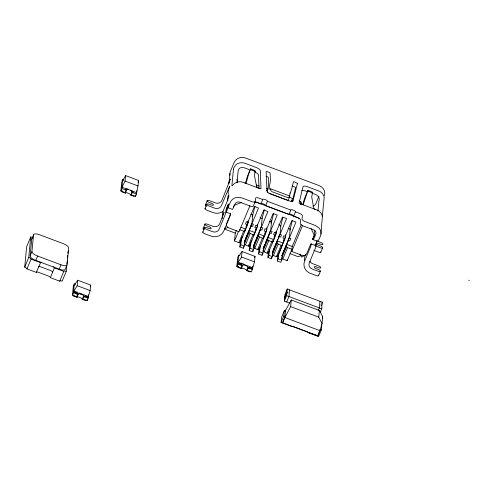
<?xml version="1.0" encoding="UTF-8"?>
<svg xmlns="http://www.w3.org/2000/svg" width="494" height="494" viewBox="0 0 494 494"><rect width="100%" height="100%" fill="white"/><g stroke="black" fill="none" stroke-linecap="round" stroke-linejoin="round"><path stroke-width="0.74" d="M228.092 207.19L230.303 202.404A8.793 8.219 5.4 0 1 237.145 197.328L241.671 197.841L251.619 201.571A3.767 1.284 22.6 0 0 255.256 201.558L255.571 198.236A3.767 1.284 22.6 0 1 259.208 198.224L262.715 199.539A2.513 0.852 22.6 0 1 265.142 199.533A2.513 0.852 22.6 0 1 267.396 201.293L290.805 210.067A2.513 0.852 22.6 0 1 293.232 210.061A2.513 0.852 22.6 0 1 295.486 211.821L298.994 213.142A3.767 1.284 22.6 0 1 302.384 215.785L302.062 219.108A3.767 1.284 22.6 0 0 305.446 221.75L315.394 225.48L319.068 228.037A8.793 8.219 5.4 0 1 320.408 236.181L318.204 240.973M232.773 208.943L234.983 204.158A3.767 3.526 5.4 0 1 239.856 202.2L249.803 205.93A3.767 1.284 22.6 0 0 253.441 205.918L255.256 201.558M244.901 182.996L245.061 183.052A1.352 0.364 22.1 0 0 246.166 183.107L248.76 173.511L250.526 168.843L250.656 169.701M302.007 204.405L302.161 204.46A1.359 0.364 22.1 0 0 303.273 204.516L307.861 190.338L307.99 191.197M270.533 188.813L270.842 190.604L272.163 191.777L287.181 197.409L288.811 197.341L289.873 196.069L270.533 188.813L269.174 189.072A3.18 0.469 -70.5 0 1 269.107 188.22L270.261 181.693A7.904 1.161 -70.5 0 0 270.409 180.18L270.132 173.184A1.254 0.426 22.6 0 0 269.304 172.437L267.334 171.684A1.247 0.426 22.6 0 0 266.13 171.684L267.019 191.308A4.205 1.433 22.6 0 0 270.267 193.79L289.515 201.009A4.205 1.433 22.6 0 0 292.991 201.046L297.431 183.422M247.969 220.83L247.827 222.306L254.41 206.498L258.504 208.036L251.921 223.844L252.767 214.983L254.953 206.202M66.807 265.321L66.233 271.354L62.151 281.166A2.513 0.852 22.6 0 0 59.725 281.179L50.363 277.665A2.513 0.852 22.6 0 0 48.103 275.905L38.742 272.392A2.513 0.852 22.6 0 0 36.321 272.404L26.954 268.89A2.513 0.852 22.6 0 0 24.7 267.131L26.639 246.753L30.727 236.941A2.513 0.852 22.6 0 0 32.795 237.256M24.7 267.131L28.782 257.318L30.727 236.941M30.122 255.985L31.727 239.152L33.543 234.792A6.28 2.137 22.6 0 1 39.606 234.767L63.01 243.542A6.28 2.137 22.6 0 1 68.647 247.951L67.048 264.784L65.233 269.144A6.28 2.137 22.6 0 1 59.169 269.168L35.766 260.394A6.28 2.137 22.6 0 1 30.122 255.985L31.937 251.625L33.543 234.792M66.949 263.808L67.24 260.789M67.456 258.529L67.74 255.509M67.956 253.243L68.172 250.983M74.316 283.896L73.47 292.757L77.681 294.338L76.687 296.733L72.47 295.153L73.316 286.298L74.316 283.896L75.563 284.365M73.717 291.658L76.057 292.534A1.544 0.525 22.6 0 1 77.397 293.726L77.212 294.158A1.544 0.525 22.6 0 0 75.872 292.967L73.532 292.09L73.779 290.991L77.113 292.244L76.934 292.676M85.697 300.111L85.511 300.55L82.239 299.321A2.828 0.963 22.6 0 0 79.695 297.357A2.828 0.963 22.6 0 0 76.971 297.345L73.692 296.116L73.804 294.937M73.779 290.991L73.594 291.429L77.194 285.711L77.719 280.228L90.661 285.081L90.136 290.565L88.222 296.913L88.407 296.474L78.867 292.899L78.688 293.337M77.113 292.244L77.157 291.8M87.098 300.636L88.099 298.24L83.887 296.659L82.887 299.061L87.098 300.636L87.24 299.16M88.099 298.24L88.42 294.844M88.346 297.141L86.005 296.264A1.544 0.525 22.6 0 0 84.536 296.4L84.35 296.838A1.544 0.525 22.6 0 1 85.82 296.696L88.16 297.573L88.407 296.474M122.722 179.693L121.876 188.554L126.087 190.134L125.093 192.53L120.876 190.95L121.722 182.095L122.722 179.693L123.969 180.162M134.102 195.908L133.923 196.346L130.644 195.118A2.828 0.963 22.6 0 0 128.1 193.154A2.828 0.963 22.6 0 0 125.377 193.142L122.098 191.913L122.216 190.733M128.273 189.573L122.006 187.226L125.062 181.082L125.581 175.592L138.524 180.446L137.999 185.935L136.628 192.709L131.058 190.622M135.504 196.433L136.505 194.037L132.293 192.456L131.293 194.858L135.504 196.433L135.64 195.031M136.505 194.037L136.826 190.641M229.055 182.589L229.938 173.289M226.962 222.664L230.667 213.772L226.277 212.124L226.548 209.246L228.364 204.887M226.277 212.124L228.092 207.764L228.376 203.892L226.326 208.622L225.344 214.26L219.182 229.111A5.026 4.699 5.4 0 1 212.686 231.717L206.832 229.525A2.513 0.852 22.6 0 1 204.578 227.759L202.762 232.124M237.009 182.854L238.145 170.936C239.121 164.768 247.099 168.503 250.242 170.313M244.369 231.772L247.21 224.597L245.456 223.936L246.364 221.757L248.118 222.417A3.767 0.37 -69.4 0 1 246.63 227.012L240.115 242.628L238.905 242.634L234.514 240.986L235.261 233.125L236.385 230.432M238.676 255.213L237.83 264.068L242.041 265.649L241.041 268.044L236.83 266.47L237.676 257.609L238.676 255.213L239.923 255.676M238.077 262.969L240.417 263.845A1.544 0.525 22.6 0 1 241.757 265.037L241.572 265.469A1.544 0.525 22.6 0 0 240.232 264.284L237.892 263.407L238.139 262.302L241.473 263.555L241.294 263.987M251.631 223.733L250.724 225.912L252.477 226.567L253.385 224.387L251.631 223.733A3.767 0.37 -69.4 0 1 250.143 228.333L244.863 241.078L244.252 246.074L243.344 248.254L239.837 246.938L240.238 242.721A3.767 0.37 -69.4 0 1 240.726 240.825M250.057 271.422L249.871 271.861L246.599 270.632A2.828 0.963 22.6 0 0 244.055 268.668A2.828 0.963 22.6 0 0 241.331 268.656L238.052 267.427L238.164 266.247M239.837 246.938L240.745 244.758L241.64 239.01M238.139 262.302L237.954 262.74L241.554 257.028L242.079 251.539L255.021 256.392L254.496 261.876L251.458 271.953L247.247 270.372L248.247 267.97L252.459 269.551M241.473 263.555L241.517 263.111L243.27 263.771L243.048 264.648M243.344 248.254L243.48 246.846M244.271 243.579L244.437 241.832L248.636 231.729M248.976 232.717L249.198 230.383L254.466 232.359L254.243 234.693L253.033 234.693L248.976 232.717L244.215 244.166L248.266 246.142L249.476 246.136L255.991 230.525A3.767 0.37 -69.4 0 0 257.479 225.925L255.725 225.264L254.818 227.45L256.571 228.105L253.731 235.28M260.993 227.24L260.085 229.42L261.839 230.081L262.746 227.901L260.993 227.24A3.767 0.37 -69.4 0 1 259.504 231.84L254.225 244.586L253.613 249.581L252.706 251.761L249.198 250.446L249.6 246.228A3.767 0.37 -69.4 0 1 250.088 244.332M249.198 250.446L250.106 248.266L251.001 242.517M252.706 251.761L252.842 250.359M253.688 246.506L253.799 245.339L258.282 234.564M256.293 227.895L255.373 230.173M252.65 267.532L252.78 266.155M248.735 267.909A1.544 0.525 22.6 0 1 250.18 268.014L252.52 268.89L252.767 267.785L243.227 264.21M257.331 224.338L257.189 225.814L263.771 210.006L267.865 211.543L261.283 227.351L262.129 218.49L264.321 209.709M258.337 236.225L258.56 233.89L263.827 235.866L263.605 238.201L262.394 238.207L258.337 236.225L253.576 247.673L257.627 249.655L258.844 249.649L265.358 234.033A3.767 0.37 -69.4 0 0 266.846 229.432L265.087 228.778L264.179 230.957L265.939 231.618L263.092 238.793M258.844 249.649L258.955 248.482M270.354 230.754L269.446 232.933L271.2 233.588L272.108 231.408L270.354 230.754A3.767 0.37 -69.4 0 1 268.866 235.348L263.592 248.099L262.975 253.095L262.067 255.275L258.56 253.959L258.961 249.742A3.767 0.37 -69.4 0 1 259.449 247.84M258.56 253.959L259.467 251.779L260.363 246.024M262.067 255.275L262.203 253.867M266.692 227.851L266.55 229.327L273.133 213.519L277.227 215.051L270.644 230.859L271.49 222.004L273.682 213.217M267.705 239.738L267.927 237.404L273.188 239.374L272.966 241.708L271.756 241.714L268.829 240.615L267.705 239.738L262.938 251.187L266.988 253.163L268.205 253.156L274.72 237.546A3.767 0.37 -69.4 0 0 276.208 232.946L274.448 232.285L273.54 234.465L275.3 235.125L272.453 242.301M268.205 253.156L268.316 251.989M279.715 234.261L278.807 236.441L280.567 237.101L281.475 234.922L279.715 234.261A3.767 0.37 -69.4 0 1 278.227 238.861L272.954 251.607L272.342 256.602L271.434 258.782L267.921 257.467L268.322 253.249A3.767 0.37 -69.4 0 1 268.81 251.353M267.921 257.467L268.829 255.287L269.724 249.538M271.434 258.782L271.564 257.38M276.053 231.359L275.911 232.835L282.494 217.027L286.588 218.564L280.012 234.372L280.851 225.511L282.858 217.459M272.577 254.021L277.066 243.246L277.288 240.911L282.556 242.887L282.333 245.222L277.566 256.67L276.35 256.67L273.429 255.577L272.299 254.694M277.566 256.67L277.677 255.503M289.076 237.768L288.169 239.954L289.929 240.609L290.836 238.429L289.076 237.768A3.767 0.37 -69.4 0 1 287.588 242.369L282.315 255.12L281.704 260.116L280.796 262.295L277.282 260.974L277.684 256.763A3.767 0.37 -69.4 0 1 278.171 254.861M277.282 260.974L278.19 258.794L278.801 253.805L284.081 241.053A3.767 0.37 -69.4 0 0 285.569 236.453L283.815 235.799L282.908 237.978L284.661 238.633L281.815 245.814M285.415 234.866L285.273 236.342L291.855 220.534L295.949 222.072L289.373 237.88L290.213 229.025L292.405 220.238M281.944 257.528L286.427 246.759L286.65 244.419L292.207 246.506L291.732 251.514L301.97 255.355A3.767 3.526 5.4 0 0 306.842 253.397L310.831 243.826L315.215 245.469L317.031 241.109L312.646 239.46L312.782 238.022M291.398 201.459L291.54 199.947L292.905 200.459M291.639 326.466L281.111 322.52L281.617 317.204L284.334 310.664L285.507 311.103M281.66 258.201L282.79 259.084L287.181 260.733L287.317 259.301M289.503 303.05L284.334 301.112L284.606 298.234L286.878 292.781A1.254 0.426 22.6 0 0 288.088 292.775A1.254 0.426 22.6 0 0 286.958 291.892L287.236 289.015L322.341 302.18L322.069 305.057A1.254 0.426 22.6 0 0 320.853 305.064A1.254 0.426 22.6 0 0 321.983 305.94L321.711 308.824L320.291 312.227M285.273 297.623A1.254 0.426 22.6 0 0 284.692 297.345L284.964 294.467L287.236 289.015M285.038 311.411L291.281 299.975L319.365 310.504L322.724 316.598L322.057 323.595L320.007 330.684L317.753 335.914L282.648 322.755L285.001 316.419L283.834 315.975L284.334 310.664M284.334 301.112L286.6 295.659L286.878 292.781M282.648 322.755L284.896 317.525L285.612 309.991M289.577 289.892L288.941 296.536L286.674 301.988M308.021 332.61L318.556 336.556L321.279 330.017L320.112 329.578L320.007 330.684L284.896 317.525L290.645 306.62L291.281 299.975M300.488 204.646L300.778 201.577L299.352 201.039M301.352 204.639L301.494 203.108L300.778 201.577M312.646 239.46L314.332 235.41L314.82 230.278M317.969 210.895L318.896 201.206C320.748 196.686 315.938 193.796 311.905 193.432M318.618 275.559L320.433 271.194A2.513 0.852 22.6 0 1 318.013 271.206L312.159 269.008A5.026 4.699 5.4 0 1 309.293 262.894L315.543 247.815L316.37 243.48L316.209 243.801M308.392 332.406L317.191 335.475M322.298 216.372L324.194 197.409A8.793 8.219 5.4 0 0 318.686 190.931L307.336 186.676A4.674 1.593 22.6 0 0 303.026 186.676L299.111 202.861A1.198 0.408 22.6 0 0 300.179 203.719L316.87 209.981A8.793 8.219 5.4 0 1 322.378 216.452L320.952 234.107M320.001 301.303L319.371 307.947L318.235 310.67M322.057 323.595L318.735 317.148L319.365 310.504M317.753 335.914L320.112 329.578M321.279 330.017L321.785 324.7L321.242 326.009M284.649 238.701L285.569 236.453M267.26 192.37L268.508 185.33A4.514 0.661 -70.5 0 0 268.594 184.46L268.316 177.55A1.254 0.426 22.6 0 0 267.489 176.796L266.081 176.253M138.092 182.465L138.524 180.446M250.526 168.843L254.947 170.566L255.256 171.437L254.713 173.802A5.045 0.846 -70.9 0 0 254.441 175.642L256.763 187.078A1.359 0.364 22.1 0 0 257.856 187.85L258.01 187.911M307.861 190.338L312.282 192.061L312.579 192.926L312.023 195.284A5.045 0.821 -70.8 0 0 311.739 197.118L313.869 208.487A1.352 0.364 22.1 0 0 314.956 209.258L315.116 209.32M289.231 196.433L291.46 189.64A7.904 0.389 -68.4 0 0 291.88 188.226L293.43 181.922A1.254 0.426 22.6 0 1 294.338 181.817L297.425 183.354M270.996 222.43L271.546 220.219M292.108 201.725L295.616 187.782A1.247 0.426 22.6 0 0 294.492 186.905L292.522 186.182A1.254 0.426 22.6 0 0 292.238 186.121M284.896 317.525L285.273 316.104M245.487 183.274L247 177.686A10.084 0.333 -68.1 0 1 248.235 174.258L249.618 171.301M302.674 204.714L304.619 198.267L306.953 192.796M230.612 213.643L229.938 216.249L223.862 230.865A10.047 9.398 5.4 0 1 214.729 236.756L212.124 236.459L205.016 233.884A2.513 0.852 22.6 0 1 203.12 231.797M288.088 240.319L287.736 241.338M316.635 241.739L316.191 243.801M322.279 318.056L322.724 316.598M289.966 192.932L289.842 193.327M259.968 229.914L259.591 230.957M269.329 233.427L269.008 234.317M278.69 236.935L278.375 237.83M90.198 286.489L90.661 285.081M254.558 257.8L255.021 256.392M250.557 226.542L250.23 227.444M311.399 243.789L310.689 246.518L304.613 261.141A10.047 9.398 5.4 0 0 307.04 271.367L309.151 272.836L316.197 275.566A2.513 0.852 22.6 0 0 318.346 274.997M317.173 240.232L316.889 240.998L320.754 242.412A2.513 0.852 22.6 0 1 323.008 244.178A2.513 0.852 22.6 0 1 320.581 244.184L318.828 243.53A2.513 0.852 22.6 0 0 316.401 243.536A2.513 0.852 22.6 0 0 318.661 245.296L320.415 245.956A2.513 0.852 22.6 0 1 322.668 247.722L320.853 252.082M26.954 268.89L31.042 259.078A2.513 0.852 22.6 0 0 28.782 257.318M35.766 260.394L37.581 256.034A6.28 2.137 22.6 0 1 31.937 251.625M36.321 272.404L40.761 262.265A2.513 0.852 22.6 0 1 41.644 262.265M50.363 277.665L54.445 267.853L54.173 267.297A2.513 0.852 22.6 0 0 53.346 266.649M59.169 269.168L60.984 264.809A6.28 2.137 22.6 0 0 67.048 264.784M59.725 281.179L63.806 271.367A2.513 0.852 22.6 0 1 66.233 271.354M72.47 295.153L73.47 292.757M73.692 296.116L73.878 295.684M122.654 180.359L122.839 179.921L122.592 181.026L125.581 175.592M75.872 292.967L76.057 292.534M120.876 190.95L121.876 188.554M76.971 297.345L78.33 294.072A2.828 0.963 22.6 0 1 81.059 294.084A2.828 0.963 22.6 0 1 83.597 296.048L84.536 296.4M122.098 191.913L122.284 191.481M127.903 189.542L128.094 188.98L127.699 189.023A3.829 1.303 22.6 0 0 125.803 189.523L125.618 189.955A3.829 1.303 22.6 0 1 127.52 189.455M125.377 193.142L126.736 189.875A2.828 0.963 22.6 0 1 129.465 189.887A2.828 0.963 22.6 0 1 132.003 191.845L132.942 192.197L132.763 192.635A3.829 1.303 22.6 0 0 132.67 192.24M82.239 299.321L83.597 296.048M85.82 296.696L86.005 296.264M130.712 190.591L130.904 190.036L131.268 190.357A3.829 1.303 22.6 0 1 132.942 192.197M130.644 195.118L132.003 191.845M205.337 205.103L207.153 200.743A2.513 0.852 22.6 0 1 209.573 200.731L215.427 202.929A5.026 4.699 5.4 0 0 221.923 200.323L230.408 179.075L229.593 180.52A8.793 8.219 5.4 0 0 229 183.657M204.998 208.647L206.813 204.288A2.513 0.852 22.6 0 1 209.24 204.275L210.994 204.936A2.513 0.852 22.6 0 0 213.42 204.924A2.513 0.852 22.6 0 0 211.16 203.164L209.407 202.503A2.513 0.852 22.6 0 1 207.153 200.743M203.102 228.58L204.917 224.214A2.513 0.852 22.6 0 1 207.338 224.208L213.192 226.4A5.026 4.699 5.4 0 0 219.688 223.794L224.072 212.401L222.461 215.767A15.086 14.104 5.4 0 0 222.251 218.651M233.322 207.381L234.168 205.356L241.609 202.373M234.514 240.986L238.441 231.563M249.896 205.763L239.065 231.772L228.827 227.932A3.767 3.526 5.4 0 1 226.425 224.696M238.905 242.634L243.672 231.186L244.882 231.18L245.104 228.846L240.936 227.283M246.012 226.666L246.92 224.486M247.21 224.597L248.118 222.417M241.727 238.12L242.313 236.712M252.088 216.619L252.539 215.526M245.234 239.436L249.933 228.148M250.106 228.203L251.014 226.024M254.873 202.04A3.767 1.284 22.6 0 1 257.393 202.583L260.9 203.899L262.715 199.539M245.339 245.043L250.106 233.6M236.83 266.47L237.83 264.068M238.052 267.427L238.238 266.995M240.232 264.284L240.417 263.845M248.266 246.142L253.033 234.693M313.344 236.521L313.807 235.922L313.585 239.331L315.728 234.428A3.767 3.526 5.4 0 0 313.579 229.84L303.631 226.116A3.767 1.284 22.6 0 1 300.247 223.467L300.568 220.145A3.767 1.284 22.6 0 0 297.178 217.502L293.671 216.187A2.513 0.852 22.6 0 0 291.417 214.421A2.513 0.852 22.6 0 0 288.99 214.427L265.581 205.652L267.396 201.293M256.571 228.105L257.479 225.925M251.088 241.634L251.674 240.22M241.331 268.656L242.69 265.389A2.828 0.963 22.6 0 1 245.419 265.402A2.828 0.963 22.6 0 1 247.957 267.359L248.896 267.711A1.544 0.525 22.6 0 1 250.359 267.575L252.706 268.452M254.595 242.949L255.478 240.831M256.065 239.417L259.294 231.661M259.467 231.711L260.375 229.531M254.7 248.556L259.467 237.108M246.599 270.632L247.957 267.359M248.896 267.711L248.71 268.149A1.544 0.525 22.6 0 1 248.692 268.057M257.627 249.655L262.394 238.207M250.18 268.014L250.359 267.575M264.735 233.687L265.642 231.507M265.939 231.618L266.846 229.432M271.039 223.09L271.49 222.004L269.44 221.232M263.957 246.457L264.84 244.339M265.426 242.931L268.656 235.169M263.16 248.846L267.643 238.077M268.835 235.224L269.736 233.038M264.068 252.064L268.829 240.615M266.988 253.163L271.756 241.714M274.096 237.194L275.004 235.014M275.3 235.125L276.208 232.946M280.401 226.604L280.851 225.511L278.807 224.745M273.324 249.964L277.727 239.386M272.521 252.36L277.004 241.585M278.196 238.732L279.104 236.552M288.99 214.427L290.805 210.067M273.429 255.577L278.19 244.129L277.066 243.246M276.35 256.67L281.117 245.228L282.333 245.222M283.457 240.708L284.365 238.528M293.671 216.187L295.486 211.821M289.762 230.111L290.213 229.025L288.169 228.253M287.675 241.486L282.685 253.478A3.767 0.37 -69.4 0 0 282.327 254.367M281.883 255.867L286.366 245.098M287.557 242.239L288.465 240.059M282.79 259.084L287.557 247.636L286.427 246.759M292.207 246.506L301.278 224.714M287.181 260.733L291.942 249.285L287.557 247.636M291.732 251.514L302.556 225.511M318.933 196.285L315.876 203.633A3.767 3.526 5.4 0 1 313.9 205.553L312.677 206.054M284.692 297.345L286.958 291.892M305.687 254.459L305.119 255.824A10.047 9.398 5.4 0 0 304.557 260.653M281.111 322.52L283.834 315.975M321.773 303.538L322.341 302.18M468.658 280.154L469.3 280.561M291.213 201.077L291.658 200.305L292.182 201.855M74.186 285.223L77.719 280.228M238.546 256.54L242.079 251.539M289.237 196.587L289.873 196.069L288.156 200.49L269.02 193.315M305.335 255.163L301.581 257.078L299.839 254.126M300.951 255.589L298.166 256.707L289.972 253.638M225.066 228.389L227.777 227.567M250.223 169.547L255.256 171.437M307.546 191.036L312.579 192.926M307.645 191.833L305.52 191.036A4.674 1.593 22.6 0 0 301.636 190.591M256.442 184.954L259.301 186.028M266.451 188.708L267.884 189.245M289.336 197.285L292.911 198.625M256.824 186.93L258.189 187.442M266.186 190.443L267.55 190.956M254.99 201.676L299.716 218.441M250.717 214.217L252.767 214.983M260.079 217.724L262.129 218.49M228.092 207.764L232.483 209.413M314.869 244.715L316.203 245.215M315.697 246.024L320.248 247.729A2.513 0.852 22.6 0 0 322.668 247.722M313.881 250.384L318.432 252.088A2.513 0.852 22.6 0 0 320.797 251.823M125.062 181.082L137.999 185.935M239.281 229.537L243.672 231.186M278.19 244.129L281.117 245.228M125.803 189.523L126.736 189.875M235.261 233.125L225.023 229.284L224.412 227.975M240.745 244.758L244.252 246.074M250.106 248.266L253.613 249.581M259.467 251.779L262.975 253.095M268.829 255.287L272.342 256.602M278.19 258.794L281.704 260.116M241.554 257.028L254.496 261.876M241.757 265.037L242.69 265.389M286.6 295.659L321.711 308.824M290.645 306.62L318.735 317.148M292.744 326.312L307.7 331.919M37.581 256.034L60.984 264.809M31.042 259.078L40.403 262.592M54.445 267.853L63.806 271.367M77.194 285.711L90.136 290.565M79.17 293.516L81.257 294.301M77.397 293.726L78.33 294.072M311.072 228.463L314.332 235.41M236.793 179.513L237.237 180.736A7.095 6.638 5.4 0 1 237.608 182.428M259.01 188.455L258.51 175.03A4.674 1.593 22.6 0 0 254.496 171.906M31.727 239.152A6.28 2.137 22.6 0 1 32.252 238.472M38.588 266.951A2.513 0.852 22.6 0 1 41.014 266.945L50.376 270.453A2.513 0.852 22.6 0 1 52.63 272.219M284.908 298.333A1.254 0.426 22.6 0 1 284.606 298.234M272.466 252.23A3.767 0.37 -69.4 0 1 272.793 251.323M272.966 250.859A3.767 0.37 -69.4 0 1 273.145 250.402M281.827 255.744A3.767 0.37 -69.4 0 1 282.154 254.83M263.104 248.723A3.767 0.37 -69.4 0 1 263.426 247.809M263.605 247.346A3.767 0.37 -69.4 0 1 263.777 246.895M250.23 243.894A3.767 0.37 -69.4 0 1 250.557 242.986M253.595 245.648A3.767 0.37 -69.4 0 1 253.897 244.758M254.237 243.838A3.767 0.37 -69.4 0 1 254.416 243.388M240.868 240.387A3.767 0.37 -69.4 0 1 241.196 239.473M244.234 242.14A3.767 0.37 -69.4 0 1 244.536 241.251M244.703 240.788A3.767 0.37 -69.4 0 1 245.055 239.874M204.195 229.784A2.513 0.852 22.6 0 1 203.843 228.209M206.813 204.288A2.513 0.852 22.6 0 0 209.067 206.047L214.921 208.24A5.026 4.699 5.4 0 0 221.417 205.634L229.735 186.158L228.753 189.381A8.793 8.219 5.4 0 0 228.358 194.111M205.356 208.32A2.513 0.852 22.6 0 0 207.252 210.407L214.359 212.988L216.965 213.285A10.047 9.398 5.4 0 0 223.029 211.284M204.578 227.759A2.513 0.852 22.6 0 1 207.005 227.753L208.758 228.413A2.513 0.852 22.6 0 0 211.185 228.401A2.513 0.852 22.6 0 0 208.925 226.641L207.171 225.98A2.513 0.852 22.6 0 1 204.917 224.214M309.886 261.178A5.026 4.699 5.4 0 0 312.665 263.697L318.519 265.889A2.513 0.852 22.6 0 1 320.773 267.649A2.513 0.852 22.6 0 1 318.346 267.662L316.592 267.001A2.513 0.852 22.6 0 0 314.165 267.013A2.513 0.852 22.6 0 0 316.426 268.773L318.179 269.434A2.513 0.852 22.6 0 1 320.433 271.194M260.9 203.899A2.513 0.852 22.6 0 1 263.327 203.892A2.513 0.852 22.6 0 1 265.581 205.652M206.43 206.307A2.513 0.852 22.6 0 1 205.689 204.775M229.988 175.419A8.793 8.219 5.4 0 1 230.482 171.22L234.094 162.538A8.793 8.219 5.4 0 1 245.462 157.975L319.192 185.614A8.793 8.219 5.4 0 1 324.453 195.643M227.913 200.83A8.793 8.219 5.4 0 1 227.573 198.18L228.142 195.822A5.026 0.494 -69.4 0 1 228.901 195.173L228.815 196.062A5.026 0.494 -69.4 0 1 227.308 201.002L222.837 211.784A15.086 14.104 5.4 0 0 222.633 214.668M226.53 223.782A3.767 3.526 5.4 0 1 226.678 223.344M233.464 169.183L231.902 185.571A3.754 0.531 -62.3 0 0 232.347 185.602L234.465 183.496A8.793 8.219 5.4 0 1 243.147 182.335L259.838 188.597A1.198 0.408 22.6 0 0 260.993 188.572L260.326 170.671A4.674 1.593 22.6 0 0 256.312 167.546L244.956 163.292A8.793 8.219 5.4 0 0 236.274 164.446L234.088 167.336A3.754 0.531 -62.3 0 0 233.464 169.183"/></g></svg>
